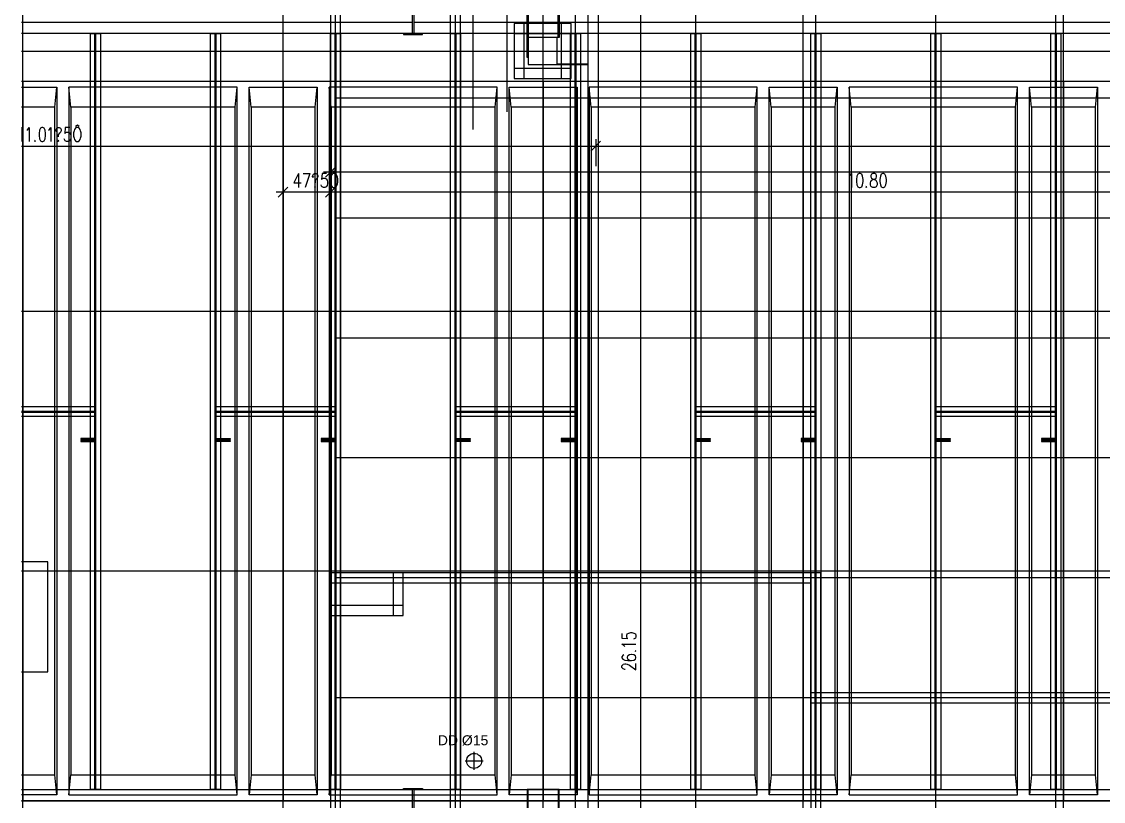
# Model space of a CAD drawing. Header units: inches. Extents: x 0 to 54693, y 0 to 31146.
# Drawn here: x 171.6 to 387.8, y 296.4 to 452.4 of the extents above; entities that cross this region are included whole.
import ezdxf
from ezdxf.lldxf.tags import DXFTag

# ---------------------------------------------------------------- set-up
doc = ezdxf.new("R2010")
doc.units = ezdxf.units.IN
doc.header["$MEASUREMENT"] = 0
doc.layers.add('Added', color=3, linetype='Continuous')
doc.styles.get("Standard").update_dxf_attribs({"font": 'arial.ttf'})
tags = doc.linetypes.add('1070_00_1200$0$SL3', pattern=[0.2, 0.1, -0.1]).pattern_tags.tags
tags[6:7] = [DXFTag(74, 4), DXFTag(75, 0), DXFTag(340, '0'), DXFTag(46, 1.0), DXFTag(50, 0.0), DXFTag(44, 0.0), DXFTag(45, 0.0)]
tags[4:5] = [DXFTag(74, 4), DXFTag(75, 0), DXFTag(340, '0'), DXFTag(46, 1.0), DXFTag(50, 0.0), DXFTag(44, 0.0), DXFTag(45, 0.0)]
tags = doc.linetypes.add('1070_00_1200$0$SP2', pattern=[0.9, 0.4, -0.2, 0.1, -0.2]).pattern_tags.tags
tags[10:11] = [DXFTag(74, 4), DXFTag(75, 0), DXFTag(340, '0'), DXFTag(46, 1.0), DXFTag(50, 0.0), DXFTag(44, 0.0), DXFTag(45, 0.0)]
tags[8:9] = [DXFTag(74, 4), DXFTag(75, 0), DXFTag(340, '0'), DXFTag(46, 1.0), DXFTag(50, 0.0), DXFTag(44, 0.0), DXFTag(45, 0.0)]
tags[6:7] = [DXFTag(74, 4), DXFTag(75, 0), DXFTag(340, '0'), DXFTag(46, 1.0), DXFTag(50, 0.0), DXFTag(44, 0.0), DXFTag(45, 0.0)]
tags[4:5] = [DXFTag(74, 4), DXFTag(75, 0), DXFTag(340, '0'), DXFTag(46, 1.0), DXFTag(50, 0.0), DXFTag(44, 0.0), DXFTag(45, 0.0)]
tags = doc.linetypes.add('1070_00_1200_Trägerrostdwg$0$SP2', pattern=[0.9, 0.4, -0.2, 0.1, -0.2]).pattern_tags.tags
tags[10:11] = [DXFTag(74, 4), DXFTag(75, 0), DXFTag(340, '0'), DXFTag(46, 1.0), DXFTag(50, 0.0), DXFTag(44, 0.0), DXFTag(45, 0.0)]
tags[8:9] = [DXFTag(74, 4), DXFTag(75, 0), DXFTag(340, '0'), DXFTag(46, 1.0), DXFTag(50, 0.0), DXFTag(44, 0.0), DXFTag(45, 0.0)]
tags[6:7] = [DXFTag(74, 4), DXFTag(75, 0), DXFTag(340, '0'), DXFTag(46, 1.0), DXFTag(50, 0.0), DXFTag(44, 0.0), DXFTag(45, 0.0)]
tags[4:5] = [DXFTag(74, 4), DXFTag(75, 0), DXFTag(340, '0'), DXFTag(46, 1.0), DXFTag(50, 0.0), DXFTag(44, 0.0), DXFTag(45, 0.0)]

msp = doc.modelspace()

# ---------------------------------------------------------------- linework, layer by layer
at = {"layer": 'Added', "linetype": '1070_00_1200$0$SP2', "lineweight": -2, "ltscale": 0.18}
for p, q in [((171.84, 47.97), (171.84, 622.06)), ((223.84, 47.97), (223.84, 622.06)), ((275.84, 47.97), (275.84, 622.06)), ((327.84, 47.97), (327.84, 622.06)), ((379.84, 47.97), (379.84, 622.06)), ((234.34, 77.1), (234.34, 569.6)), ((258.34, 77.1), (258.34, 569.1)), ((282.34, 77.1), (282.34, 569.1)), ((306.34, 77.1), (306.34, 569.1)), ((330.34, 77.1), (330.34, 569.1)), ((354.34, 77.1), (354.34, 569.1)), ((378.34, 77.1), (378.34, 569.1)), ((171.58, 446.5), (1094.14, 446.5)), ((171.58, 440.5), (1057.14, 440.5)), ((171.58, 439.3), (178.64, 439.3)), ((171.84, 440.5), (171.84, 296.5)), ((178.24, 435.3), (178.64, 439.3)), ((178.64, 439.3), (178.64, 297.7)), ((181.04, 439.3), (181.04, 297.7)), ((214.64, 439.3), (181.04, 439.3)), ((181.44, 435.3), (181.04, 439.3)), ((214.24, 435.3), (214.64, 439.3)), ((214.64, 297.7), (214.64, 439.3)), ((217.04, 297.7), (217.04, 439.3)), ((217.04, 439.3), (230.64, 439.3)), ((217.44, 435.3), (217.04, 439.3)), ((223.84, 440.5), (223.84, 296.5)), ((230.24, 435.3), (230.64, 439.3)), ((230.64, 439.3), (230.64, 297.7)), ((233.04, 439.3), (233.04, 297.7)), ((266.64, 439.3), (233.04, 439.3)), ((233.44, 435.3), (233.04, 439.3)), ((266.24, 435.3), (266.64, 439.3)), ((266.64, 297.7), (266.64, 439.3)), ((269.04, 297.7), (269.04, 439.3)), ((269.04, 439.3), (282.64, 439.3)), ((269.44, 435.3), (269.04, 439.3)), ((275.84, 440.5), (275.84, 296.5)), ((282.24, 435.3), (282.64, 439.3)), ((282.64, 439.3), (282.64, 297.7)), ((285.04, 439.3), (285.04, 297.7)), ((318.64, 439.3), (285.04, 439.3)), ((285.44, 435.3), (285.04, 439.3)), ((318.24, 435.3), (318.64, 439.3)), ((318.64, 297.7), (318.64, 439.3)), ((321.04, 297.7), (321.04, 439.3)), ((321.04, 439.3), (334.64, 439.3)), ((321.44, 435.3), (321.04, 439.3)), ((327.84, 440.5), (327.84, 296.5)), ((334.24, 435.3), (334.64, 439.3)), ((334.64, 439.3), (334.64, 297.7)), ((337.04, 439.3), (337.04, 297.7)), ((370.64, 439.3), (337.04, 439.3)), ((337.44, 435.3), (337.04, 439.3)), ((370.24, 435.3), (370.64, 439.3)), ((370.64, 297.7), (370.64, 439.3)), ((373.04, 297.7), (373.04, 439.3)), ((373.04, 439.3), (386.64, 439.3)), ((373.44, 435.3), (373.04, 439.3)), ((379.84, 440.5), (379.84, 296.5)), ((386.24, 435.3), (386.64, 439.3)), ((386.64, 439.3), (386.64, 297.7)), ((1026.34, 437.1), (234.34, 437.1)), ((178.24, 435.3), (171.58, 435.3)), ((178.24, 301.7), (178.24, 435.3)), ((214.24, 435.3), (181.44, 435.3)), ((181.44, 435.3), (181.44, 301.7)), ((214.24, 301.7), (214.24, 435.3)), ((230.24, 435.3), (217.44, 435.3)), ((217.44, 435.3), (217.44, 301.7)), ((230.24, 301.7), (230.24, 435.3)), ((266.24, 435.3), (233.44, 435.3)), ((233.44, 435.3), (233.44, 301.7)), ((266.24, 301.7), (266.24, 435.3)), ((282.24, 435.3), (269.44, 435.3)), ((269.44, 435.3), (269.44, 301.7)), ((282.24, 301.7), (282.24, 435.3)), ((318.24, 435.3), (285.44, 435.3)), ((285.44, 435.3), (285.44, 301.7)), ((318.24, 301.7), (318.24, 435.3)), ((334.24, 435.3), (321.44, 435.3)), ((321.44, 435.3), (321.44, 301.7)), ((334.24, 301.7), (334.24, 435.3)), ((370.24, 435.3), (337.44, 435.3)), ((337.44, 435.3), (337.44, 301.7)), ((370.24, 301.7), (370.24, 435.3)), ((386.24, 435.3), (373.44, 435.3)), ((373.44, 435.3), (373.44, 301.7)), ((386.24, 301.7), (386.24, 435.3)), ((1026.34, 413.1), (234.34, 413.1)), ((171.58, 394.5), (1094.14, 394.5)), ((1026.34, 389.1), (234.34, 389.1)), ((1026.34, 365.1), (234.34, 365.1)), ((176.84, 344.3), (171.58, 344.3)), ((176.84, 322.3), (176.84, 344.3)), ((171.58, 342.5), (1094.14, 342.5)), ((1026.34, 341.1), (234.34, 341.1)), ((171.58, 322.3), (176.84, 322.3)), ((1026.34, 317.1), (234.34, 317.1)), ((262.04, 302.7), (262.04, 306.3)), ((260.24, 304.5), (263.84, 304.5)), ((171.58, 301.7), (178.24, 301.7)), ((178.64, 297.7), (178.24, 301.7)), ((181.04, 297.7), (181.44, 301.7)), ((181.44, 301.7), (214.24, 301.7)), ((214.64, 297.7), (214.24, 301.7)), ((217.44, 301.7), (217.04, 297.7)), ((217.44, 301.7), (230.24, 301.7)), ((230.64, 297.7), (230.24, 301.7)), ((233.04, 297.7), (233.44, 301.7)), ((233.44, 301.7), (266.24, 301.7)), ((266.64, 297.7), (266.24, 301.7)), ((269.44, 301.7), (269.04, 297.7)), ((269.44, 301.7), (282.24, 301.7)), ((282.64, 297.7), (282.24, 301.7)), ((285.04, 297.7), (285.44, 301.7)), ((285.44, 301.7), (318.24, 301.7)), ((318.64, 297.7), (318.24, 301.7)), ((321.44, 301.7), (321.04, 297.7)), ((321.44, 301.7), (334.24, 301.7)), ((334.64, 297.7), (334.24, 301.7)), ((337.04, 297.7), (337.44, 301.7)), ((337.44, 301.7), (370.24, 301.7)), ((370.64, 297.7), (370.24, 301.7)), ((373.44, 301.7), (373.04, 297.7)), ((373.44, 301.7), (386.24, 301.7)), ((386.64, 297.7), (386.24, 301.7)), ((178.64, 297.7), (171.58, 297.7)), ((1057.14, 296.5), (171.58, 296.5)), ((181.04, 297.7), (214.64, 297.7)), ((230.64, 297.7), (217.04, 297.7)), ((233.04, 297.7), (266.64, 297.7)), ((282.64, 297.7), (269.04, 297.7)), ((285.04, 297.7), (318.64, 297.7)), ((334.64, 297.7), (321.04, 297.7)), ((337.04, 297.7), (370.64, 297.7)), ((386.64, 297.7), (373.04, 297.7))]:
    msp.add_line(p, q, dxfattribs=at)
at = {"layer": 'Added', "linetype": 'Continuous', "lineweight": -2, "ltscale": 0.18}
for p, q in [((261.84, 430.85), (261.84, 622.06)), ((268.64, 434.35), (268.64, 622.06)), ((284.74, 604.2), (284.74, 443.9)), ((295.34, 47.97), (295.34, 603.9)), ((286.84, 568.8), (286.84, 75.2)), ((278.64, 449.2), (272.84, 449.2)), ((272.84, 449.2), (272.84, 443.8)), ((278.64, 443.9), (278.64, 449.2)), ((272.84, 443.8), (284.74, 443.8)), ((284.74, 443.9), (278.64, 443.9)), ((284.74, 443.8), (284.74, 287.9)), ((287.33, 428.49), (285.35, 426.51)), ((286.34, 428.9), (286.34, 423.5)), ((171.58, 427.5), (1028.74, 427.5)), ((1053.54, 422.3), (231.94, 422.3)), ((234.33, 423.29), (232.35, 421.31)), ((233.34, 423.7), (233.34, 420.3)), ((223.84, 419.7), (223.84, 414.3)), ((1028.74, 418.3), (222.44, 418.3)), ((224.83, 419.29), (222.85, 417.31)), ((234.33, 419.29), (232.35, 417.31))]:
    msp.add_line(p, q, dxfattribs=at)
at = {"layer": 'Added', "linetype": '1070_00_1200$0$SL3', "lineweight": -2, "ltscale": 0.18}
for p, q in [((233.34, 570.1), (233.34, 76.1)), ((235.34, 76.1), (235.34, 570.1)), ((257.34, 76.1), (257.34, 570.1)), ((259.34, 76.1), (259.34, 570.1)), ((270.04, 452), (270.04, 441)), ((281.44, 452), (270.04, 452)), ((272.04, 441), (272.04, 452)), ((279.44, 452), (279.44, 441)), ((281.44, 441), (281.44, 452)), ((270.04, 450), (281.44, 450)), ((281.44, 443), (270.04, 443)), ((270.04, 441), (281.44, 441)), ((329.34, 342.1), (233.34, 342.1)), ((233.34, 342.1), (233.34, 340.1)), ((247.84, 342.1), (245.84, 342.1)), ((245.84, 342.1), (245.84, 333.6)), ((247.84, 333.6), (247.84, 342.1)), ((329.34, 342.1), (329.34, 292.1)), ((331.34, 342.1), (329.34, 342.1)), ((331.34, 292.1), (331.34, 342.1)), ((233.34, 340.1), (329.34, 340.1)), ((247.84, 335.6), (233.34, 335.6)), ((233.34, 335.6), (233.34, 333.6)), ((247.84, 333.6), (247.84, 335.6)), ((233.34, 333.6), (247.84, 333.6)), ((895.34, 318.1), (329.34, 318.1)), ((329.34, 316.1), (895.34, 316.1))]:
    msp.add_line(p, q, dxfattribs=at)
at = {"layer": 'Added', "linetype": '1070_00_1200_Trägerrostdwg$0$SP2', "lineweight": -2, "ltscale": 0.18}
for p, q in [((249.64, 454.8), (249.64, 450)), ((250.04, 450), (250.04, 454.8)), ((272.64, 445.2), (272.64, 454.8)), ((272.84, 454.8), (272.84, 445.2)), ((278.84, 449.2), (278.84, 454.8)), ((279.04, 454.8), (279.04, 449.2)), ((171.58, 452.3), (249.64, 452.3)), ((250.04, 452.3), (457.64, 452.3)), ((249.64, 450), (171.58, 450)), ((185.34, 298.8), (185.34, 450)), ((185.34, 450), (187.34, 450)), ((186.24, 298.8), (186.24, 450)), ((186.44, 298.8), (186.44, 450)), ((187.34, 450), (187.34, 298.8)), ((209.34, 298.8), (209.34, 450)), ((209.34, 450), (211.34, 450)), ((210.24, 298.8), (210.24, 450)), ((210.44, 298.8), (210.44, 450)), ((211.34, 450), (211.34, 298.8)), ((233.34, 298.8), (233.34, 450)), ((233.34, 450), (235.34, 450)), ((234.24, 298.8), (234.24, 450)), ((234.44, 298.8), (234.44, 450)), ((235.34, 450), (235.34, 298.8)), ((251.74, 450), (247.94, 450)), ((247.94, 450), (247.94, 449.8)), ((457.64, 450), (250.04, 450)), ((251.74, 449.8), (251.74, 450)), ((257.34, 298.8), (257.34, 450)), ((257.34, 450), (259.34, 450)), ((258.24, 298.8), (258.24, 450)), ((258.44, 298.8), (258.44, 450)), ((259.34, 450), (259.34, 298.8)), ((281.34, 298.8), (281.34, 450)), ((281.34, 450), (283.34, 450)), ((282.24, 298.8), (282.24, 450)), ((282.44, 298.8), (282.44, 450)), ((283.34, 450), (283.34, 298.8)), ((305.34, 298.8), (305.34, 450)), ((305.34, 450), (307.34, 450)), ((306.24, 298.8), (306.24, 450)), ((306.44, 298.8), (306.44, 450)), ((307.34, 450), (307.34, 298.8)), ((329.34, 298.8), (329.34, 450)), ((329.34, 450), (331.34, 450)), ((330.24, 298.8), (330.24, 450)), ((330.44, 298.8), (330.44, 450)), ((331.34, 450), (331.34, 298.8)), ((353.34, 298.8), (353.34, 450)), ((353.34, 450), (355.34, 450)), ((354.24, 298.8), (354.24, 450)), ((354.44, 298.8), (354.44, 450)), ((355.34, 450), (355.34, 298.8)), ((377.34, 298.8), (377.34, 450)), ((377.34, 450), (379.34, 450)), ((378.24, 298.8), (378.24, 450)), ((378.44, 298.8), (378.44, 450)), ((379.34, 450), (379.34, 298.8)), ((247.94, 449.8), (251.74, 449.8)), ((279.04, 449.2), (272.64, 449.2)), ((272.84, 445.2), (272.64, 445.2)), ((171.58, 375.4), (186.24, 375.4)), ((171.58, 374.5), (186.24, 374.5)), ((171.58, 374.3), (186.24, 374.3)), ((210.44, 375.4), (234.24, 375.4)), ((210.44, 374.5), (234.24, 374.5)), ((210.44, 374.3), (234.24, 374.3)), ((258.44, 375.4), (282.24, 375.4)), ((258.44, 374.5), (282.24, 374.5)), ((258.44, 374.3), (282.24, 374.3)), ((306.44, 375.4), (330.24, 375.4)), ((306.44, 374.5), (330.24, 374.5)), ((306.44, 374.3), (330.24, 374.3)), ((354.44, 375.4), (378.24, 375.4)), ((354.44, 374.5), (378.24, 374.5)), ((354.44, 374.3), (378.24, 374.3)), ((186.24, 373.4), (171.58, 373.4)), ((234.24, 373.4), (210.44, 373.4)), ((282.24, 373.4), (258.44, 373.4)), ((330.24, 373.4), (306.44, 373.4)), ((378.24, 373.4), (354.44, 373.4)), ((186.24, 368.97), (183.44, 368.97)), ((183.44, 368.97), (183.44, 368.77)), ((183.44, 368.77), (186.24, 368.77)), ((186.24, 368.57), (183.44, 368.57)), ((183.44, 368.57), (183.44, 368.37)), ((183.44, 368.37), (186.24, 368.37)), ((186.24, 368.77), (186.24, 368.97)), ((186.24, 368.37), (186.24, 368.57)), ((210.44, 368.77), (210.44, 368.97)), ((210.44, 368.97), (213.24, 368.97)), ((213.24, 368.77), (210.44, 368.77)), ((210.44, 368.37), (210.44, 368.57)), ((210.44, 368.57), (213.24, 368.57)), ((213.24, 368.37), (210.44, 368.37)), ((213.24, 368.97), (213.24, 368.77)), ((213.24, 368.57), (213.24, 368.37)), ((234.24, 368.97), (231.44, 368.97)), ((231.44, 368.97), (231.44, 368.77)), ((231.44, 368.77), (234.24, 368.77)), ((234.24, 368.57), (231.44, 368.57)), ((231.44, 368.57), (231.44, 368.37)), ((231.44, 368.37), (234.24, 368.37)), ((234.24, 368.77), (234.24, 368.97)), ((234.24, 368.37), (234.24, 368.57)), ((258.44, 368.77), (258.44, 368.97)), ((258.44, 368.97), (261.24, 368.97)), ((261.24, 368.77), (258.44, 368.77)), ((258.44, 368.37), (258.44, 368.57)), ((258.44, 368.57), (261.24, 368.57)), ((261.24, 368.37), (258.44, 368.37)), ((261.24, 368.97), (261.24, 368.77)), ((261.24, 368.57), (261.24, 368.37)), ((282.24, 368.97), (279.44, 368.97)), ((279.44, 368.97), (279.44, 368.77)), ((279.44, 368.77), (282.24, 368.77)), ((282.24, 368.57), (279.44, 368.57)), ((279.44, 368.57), (279.44, 368.37)), ((279.44, 368.37), (282.24, 368.37)), ((282.24, 368.77), (282.24, 368.97)), ((282.24, 368.37), (282.24, 368.57)), ((306.44, 368.77), (306.44, 368.97)), ((306.44, 368.97), (309.24, 368.97)), ((309.24, 368.77), (306.44, 368.77)), ((306.44, 368.37), (306.44, 368.57)), ((306.44, 368.57), (309.24, 368.57)), ((309.24, 368.37), (306.44, 368.37)), ((309.24, 368.97), (309.24, 368.77)), ((309.24, 368.57), (309.24, 368.37)), ((330.24, 368.97), (327.44, 368.97)), ((327.44, 368.97), (327.44, 368.77)), ((327.44, 368.77), (330.24, 368.77)), ((330.24, 368.57), (327.44, 368.57)), ((327.44, 368.57), (327.44, 368.37)), ((327.44, 368.37), (330.24, 368.37)), ((330.24, 368.77), (330.24, 368.97)), ((330.24, 368.37), (330.24, 368.57)), ((354.44, 368.77), (354.44, 368.97)), ((354.44, 368.97), (357.24, 368.97)), ((357.24, 368.77), (354.44, 368.77)), ((354.44, 368.37), (354.44, 368.57)), ((354.44, 368.57), (357.24, 368.57)), ((357.24, 368.37), (354.44, 368.37)), ((357.24, 368.97), (357.24, 368.77)), ((357.24, 368.57), (357.24, 368.37)), ((378.24, 368.97), (375.44, 368.97)), ((375.44, 368.97), (375.44, 368.77)), ((375.44, 368.77), (378.24, 368.77)), ((378.24, 368.57), (375.44, 368.57)), ((375.44, 368.57), (375.44, 368.37)), ((375.44, 368.37), (378.24, 368.37)), ((378.24, 368.77), (378.24, 368.97)), ((378.24, 368.37), (378.24, 368.57)), ((171.58, 298.8), (249.64, 298.8)), ((187.34, 298.8), (185.34, 298.8)), ((211.34, 298.8), (209.34, 298.8)), ((235.34, 298.8), (233.34, 298.8)), ((247.94, 298.8), (247.94, 299)), ((247.94, 299), (251.74, 299)), ((251.74, 298.8), (247.94, 298.8)), ((249.64, 298.8), (249.64, 294)), ((250.04, 294), (250.04, 298.8)), ((250.04, 298.8), (457.64, 298.8)), ((251.74, 299), (251.74, 298.8)), ((259.34, 298.8), (257.34, 298.8)), ((272.64, 298.8), (272.64, 289.2)), ((279.04, 298.8), (272.64, 298.8)), ((272.84, 289.2), (272.84, 298.8)), ((278.84, 298.8), (278.84, 289.2)), ((279.04, 289.2), (279.04, 298.8)), ((283.34, 298.8), (281.34, 298.8)), ((307.34, 298.8), (305.34, 298.8)), ((331.34, 298.8), (329.34, 298.8)), ((355.34, 298.8), (353.34, 298.8)), ((379.34, 298.8), (377.34, 298.8)), ((171.58, 296.5), (249.64, 296.5)), ((250.04, 296.5), (457.64, 296.5))]:
    msp.add_line(p, q, dxfattribs=at)
at = {"layer": 'Added', "linetype": 'ByBlock', "lineweight": -2, "ltscale": 0.18}
for p, q in [((171.58, 431.18), (171.62, 431.24)), ((171.62, 431.24), (171.62, 428.44)), ((172.65, 430.7), (172.83, 430.84)), ((172.83, 430.84), (173.11, 431.24)), ((173.11, 431.24), (173.11, 428.44)), ((175.17, 430.7), (175.07, 430.04)), ((175.35, 431.1), (175.17, 430.7)), ((175.63, 431.24), (175.35, 431.1)), ((175.82, 431.24), (175.63, 431.24)), ((176.1, 431.1), (175.82, 431.24)), ((176.29, 430.7), (176.1, 431.1)), ((176.38, 430.04), (176.29, 430.7)), ((176.94, 430.7), (177.13, 430.84)), ((177.13, 430.84), (177.41, 431.24)), ((177.41, 431.24), (177.41, 428.44)), ((178.43, 430.7), (178.53, 430.97)), ((178.43, 430.57), (178.43, 430.7)), ((178.53, 430.44), (178.43, 430.57)), ((178.53, 430.97), (178.62, 431.1)), ((178.53, 430.7), (178.62, 430.57)), ((178.62, 430.57), (178.53, 430.44)), ((178.62, 431.1), (178.81, 431.24)), ((178.81, 431.24), (179.09, 431.24)), ((179.09, 431.24), (179.37, 431.1)), ((179.37, 431.1), (179.46, 430.84)), ((179.46, 430.57), (179.37, 430.3)), ((179.46, 430.84), (179.46, 430.57)), ((180.3, 431.24), (180.21, 430.04)), ((181.23, 431.24), (180.3, 431.24)), ((182.07, 430.57), (181.98, 430.17)), ((182.17, 430.84), (182.07, 430.57)), ((182.35, 431.1), (182.17, 430.84)), ((182.35, 431.5), (182.73, 431.77)), ((182.54, 431.24), (182.35, 431.1)), ((182.91, 431.24), (182.54, 431.24)), ((182.73, 431.77), (183.1, 431.5)), ((183.1, 431.1), (182.91, 431.24)), ((183.29, 430.84), (183.1, 431.1)), ((183.38, 430.57), (183.29, 430.84)), ((183.47, 430.17), (183.38, 430.57)), ((174.23, 428.7), (174.14, 428.57)), ((174.14, 428.57), (174.23, 428.44)), ((174.23, 428.44), (174.33, 428.57)), ((175.07, 430.04), (175.07, 429.64)), ((175.07, 429.64), (175.17, 428.97)), ((175.17, 428.97), (175.35, 428.57)), ((175.35, 428.57), (175.63, 428.44)), ((175.63, 428.44), (175.82, 428.44)), ((175.82, 428.44), (176.1, 428.57)), ((176.1, 428.57), (176.29, 428.97)), ((176.29, 428.97), (176.38, 429.64)), ((176.38, 429.64), (176.38, 430.04)), ((178.9, 428.7), (178.81, 428.57)), ((178.81, 428.57), (178.9, 428.44)), ((179.09, 430.04), (178.9, 429.77)), ((178.9, 429.77), (178.9, 429.37)), ((178.99, 428.57), (178.9, 428.7)), ((178.9, 428.44), (178.99, 428.57)), ((179.27, 430.17), (179.09, 430.04)), ((179.37, 430.3), (179.27, 430.17)), ((180.21, 428.7), (180.11, 428.97)), ((180.21, 430.04), (180.3, 430.17)), ((180.3, 428.57), (180.21, 428.7)), ((180.3, 430.17), (180.58, 430.3)), ((180.58, 428.44), (180.3, 428.57)), ((180.58, 430.3), (180.86, 430.3)), ((180.86, 428.44), (180.58, 428.44)), ((180.86, 430.3), (181.14, 430.17)), ((181.14, 428.57), (180.86, 428.44)), ((181.14, 430.17), (181.33, 429.9)), ((181.33, 428.84), (181.14, 428.57)), ((181.33, 429.9), (181.42, 429.5)), ((181.42, 429.24), (181.33, 428.84)), ((181.42, 429.5), (181.42, 429.24)), ((181.98, 430.17), (181.98, 429.5)), ((181.98, 429.5), (182.07, 429.1)), ((182.07, 429.1), (182.17, 428.84)), ((182.17, 428.84), (182.35, 428.57)), ((182.35, 428.57), (182.54, 428.44)), ((182.54, 428.44), (182.91, 428.44)), ((182.91, 428.44), (183.1, 428.57)), ((183.1, 428.57), (183.29, 428.84)), ((183.29, 428.84), (183.38, 429.1)), ((183.38, 429.1), (183.47, 429.5)), ((183.47, 429.5), (183.47, 430.17)), ((226.96, 422.04), (226.03, 420.17)), ((226.96, 422.04), (226.96, 419.24)), ((227.89, 422.04), (229.2, 422.04)), ((229.2, 422.04), (228.27, 419.24)), ((229.76, 421.5), (229.85, 421.77)), ((229.85, 421.77), (229.95, 421.9)), ((229.95, 421.9), (230.13, 422.04)), ((230.13, 422.04), (230.41, 422.04)), ((230.41, 422.04), (230.69, 421.9)), ((230.69, 421.9), (230.79, 421.64)), ((231.63, 422.04), (231.53, 420.84)), ((232.56, 422.04), (231.63, 422.04)), ((233.68, 421.9), (233.49, 421.64)), ((233.68, 422.3), (234.05, 422.57)), ((233.87, 422.04), (233.68, 421.9)), ((234.24, 422.04), (233.87, 422.04)), ((234.05, 422.57), (234.43, 422.3)), ((234.43, 421.9), (234.24, 422.04)), ((234.61, 421.64), (234.43, 421.9)), ((337.18, 421.64), (337.46, 422.04)), ((337.46, 422.04), (337.46, 419.24)), ((338.77, 421.9), (338.58, 421.5)), ((339.05, 422.04), (338.77, 421.9)), ((339.24, 422.04), (339.05, 422.04)), ((339.52, 421.9), (339.24, 422.04)), ((339.7, 421.5), (339.52, 421.9)), ((341.48, 421.9), (341.38, 421.64)), ((341.76, 422.04), (341.48, 421.9)), ((342.13, 422.04), (341.76, 422.04)), ((342.41, 421.9), (342.13, 422.04)), ((342.5, 421.64), (342.41, 421.9)), ((343.44, 421.9), (343.25, 421.5)), ((343.72, 422.04), (343.44, 421.9)), ((343.9, 422.04), (343.72, 422.04)), ((344.18, 421.9), (343.9, 422.04)), ((344.37, 421.5), (344.18, 421.9)), ((226.03, 420.17), (227.43, 420.17)), ((229.76, 421.37), (229.76, 421.5)), ((229.85, 421.24), (229.76, 421.37)), ((229.85, 421.5), (229.95, 421.37)), ((229.95, 421.37), (229.85, 421.24)), ((230.41, 420.84), (230.23, 420.57)), ((230.23, 420.57), (230.23, 420.17)), ((230.6, 420.97), (230.41, 420.84)), ((230.69, 421.1), (230.6, 420.97)), ((230.79, 421.37), (230.69, 421.1)), ((230.79, 421.64), (230.79, 421.37)), ((231.53, 419.5), (231.44, 419.77)), ((231.53, 420.84), (231.63, 420.97)), ((231.63, 420.97), (231.91, 421.1)), ((231.91, 421.1), (232.19, 421.1)), ((232.19, 421.1), (232.47, 420.97)), ((232.47, 420.97), (232.65, 420.7)), ((232.65, 419.64), (232.47, 419.37)), ((232.65, 420.7), (232.75, 420.3)), ((232.75, 420.04), (232.65, 419.64)), ((232.75, 420.3), (232.75, 420.04)), ((233.4, 421.37), (233.31, 420.97)), ((233.31, 420.97), (233.31, 420.3)), ((233.31, 420.3), (233.4, 419.9)), ((233.49, 421.64), (233.4, 421.37)), ((233.4, 419.9), (233.49, 419.64)), ((233.49, 419.64), (233.68, 419.37)), ((234.43, 419.37), (234.61, 419.64)), ((234.71, 421.37), (234.61, 421.64)), ((234.61, 419.64), (234.71, 419.9)), ((234.8, 420.97), (234.71, 421.37)), ((234.71, 419.9), (234.8, 420.3)), ((234.8, 420.3), (234.8, 420.97)), ((337, 421.5), (337.18, 421.64)), ((338.58, 421.5), (338.49, 420.84)), ((338.49, 420.84), (338.49, 420.44)), ((338.49, 420.44), (338.58, 419.77)), ((338.58, 419.77), (338.77, 419.37)), ((339.52, 419.37), (339.7, 419.77)), ((339.8, 420.84), (339.7, 421.5)), ((339.7, 419.77), (339.8, 420.44)), ((339.8, 420.44), (339.8, 420.84)), ((341.29, 420.17), (341.38, 420.44)), ((341.29, 419.77), (341.29, 420.17)), ((341.38, 419.5), (341.29, 419.77)), ((341.38, 421.64), (341.38, 421.37)), ((341.38, 421.37), (341.48, 421.1)), ((341.38, 420.44), (341.57, 420.7)), ((341.48, 421.1), (341.66, 420.97)), ((341.57, 420.7), (341.85, 420.84)), ((341.66, 420.97), (342.04, 420.84)), ((341.85, 420.84), (342.22, 420.97)), ((342.04, 420.84), (342.32, 420.7)), ((342.22, 420.97), (342.41, 421.1)), ((342.32, 420.7), (342.5, 420.44)), ((342.41, 421.1), (342.5, 421.37)), ((342.5, 421.37), (342.5, 421.64)), ((342.5, 420.44), (342.6, 420.17)), ((342.6, 419.77), (342.5, 419.5)), ((342.6, 420.17), (342.6, 419.77)), ((343.25, 421.5), (343.16, 420.84)), ((343.16, 420.84), (343.16, 420.44)), ((343.16, 420.44), (343.25, 419.77)), ((343.25, 419.77), (343.44, 419.37)), ((344.18, 419.37), (344.37, 419.77)), ((344.46, 420.84), (344.37, 421.5)), ((344.37, 419.77), (344.46, 420.44)), ((344.46, 420.44), (344.46, 420.84)), ((230.23, 419.5), (230.13, 419.37)), ((230.13, 419.37), (230.23, 419.24)), ((230.32, 419.37), (230.23, 419.5)), ((230.23, 419.24), (230.32, 419.37)), ((231.63, 419.37), (231.53, 419.5)), ((231.91, 419.24), (231.63, 419.37)), ((232.19, 419.24), (231.91, 419.24)), ((232.47, 419.37), (232.19, 419.24)), ((233.68, 419.37), (233.87, 419.24)), ((233.87, 419.24), (234.24, 419.24)), ((234.24, 419.24), (234.43, 419.37)), ((338.77, 419.37), (339.05, 419.24)), ((339.05, 419.24), (339.24, 419.24)), ((339.24, 419.24), (339.52, 419.37)), ((340.45, 419.5), (340.36, 419.37)), ((340.36, 419.37), (340.45, 419.24)), ((340.45, 419.24), (340.54, 419.37)), ((341.48, 419.37), (341.38, 419.5)), ((341.76, 419.24), (341.48, 419.37)), ((342.13, 419.24), (341.76, 419.24)), ((342.41, 419.37), (342.13, 419.24)), ((342.5, 419.5), (342.41, 419.37)), ((343.44, 419.37), (343.72, 419.24)), ((343.72, 419.24), (343.9, 419.24)), ((343.9, 419.24), (344.18, 419.37)), ((291.6, 329.98), (291.6, 329.05)), ((291.6, 329.05), (292.8, 328.96)), ((292.54, 329.61), (292.67, 329.89)), ((292.54, 329.33), (292.54, 329.61)), ((292.67, 329.05), (292.54, 329.33)), ((292.67, 329.89), (292.94, 330.08)), ((292.8, 328.96), (292.67, 329.05)), ((292.94, 330.08), (293.34, 330.17)), ((293.34, 330.17), (293.6, 330.17)), ((293.6, 330.17), (294, 330.08)), ((294.14, 328.96), (293.87, 328.86)), ((294, 330.08), (294.27, 329.89)), ((294.27, 329.05), (294.14, 328.96)), ((294.27, 329.89), (294.4, 329.61)), ((294.4, 329.33), (294.27, 329.05)), ((294.4, 329.61), (294.4, 329.33)), ((292, 327.56), (291.6, 327.84)), ((291.6, 327.84), (294.4, 327.84)), ((292.14, 327.37), (292, 327.56)), ((294.4, 326.53), (294.27, 326.62)), ((291.74, 325.6), (291.6, 325.32)), ((291.6, 325.32), (291.6, 325.13)), ((291.6, 325.13), (291.74, 324.85)), ((292, 325.69), (291.74, 325.6)), ((291.74, 324.85), (292.14, 324.66)), ((292.14, 324.66), (292.8, 324.57)), ((292.8, 325.5), (292.67, 325.22)), ((292.67, 325.22), (292.67, 325.13)), ((292.67, 325.13), (292.8, 324.85)), ((293.07, 325.69), (292.8, 325.5)), ((292.8, 324.85), (293.07, 324.66)), ((292.8, 324.57), (293.47, 324.57)), ((293.47, 325.78), (293.07, 325.69)), ((293.07, 324.66), (293.47, 324.57)), ((293.6, 325.78), (293.47, 325.78)), ((293.47, 324.57), (294, 324.66)), ((294, 325.69), (293.6, 325.78)), ((294.27, 325.5), (294, 325.69)), ((294, 324.66), (294.27, 324.85)), ((294.14, 326.53), (294.27, 326.44)), ((294.27, 326.44), (294.4, 326.53)), ((294.4, 325.22), (294.27, 325.5)), ((294.27, 324.85), (294.4, 325.13)), ((294.4, 325.13), (294.4, 325.22)), ((291.6, 323.54), (291.74, 323.73)), ((291.6, 323.17), (291.6, 323.54)), ((291.74, 322.98), (291.6, 323.17)), ((291.74, 323.73), (291.87, 323.82)), ((291.87, 322.89), (291.74, 322.98)), ((291.87, 323.82), (292.14, 323.92)), ((292.14, 322.8), (291.87, 322.89)), ((292.14, 323.92), (292.4, 323.92)), ((292.27, 322.8), (292.14, 322.8)), ((292.4, 323.92), (292.67, 323.82)), ((292.67, 323.82), (293.07, 323.64)), ((293.07, 323.64), (294.4, 322.7)), ((294.4, 322.7), (294.4, 324.01))]:
    msp.add_line(p, q, dxfattribs=at)
at = {"layer": 'Added', "linetype": '1070_00_1200$0$SP2', "lineweight": -2, "ltscale": 0.18}
msp.add_circle((262.04, 304.5), 1.5, dxfattribs=at)

# ---------------------------------------------------------------- texts
at = {"layer": 'Added'}
msp.add_text('DD Ø15', height=2, rotation=360, dxfattribs=at).set_placement((254.79, 307.63))

doc.saveas('drawing.dxf')
